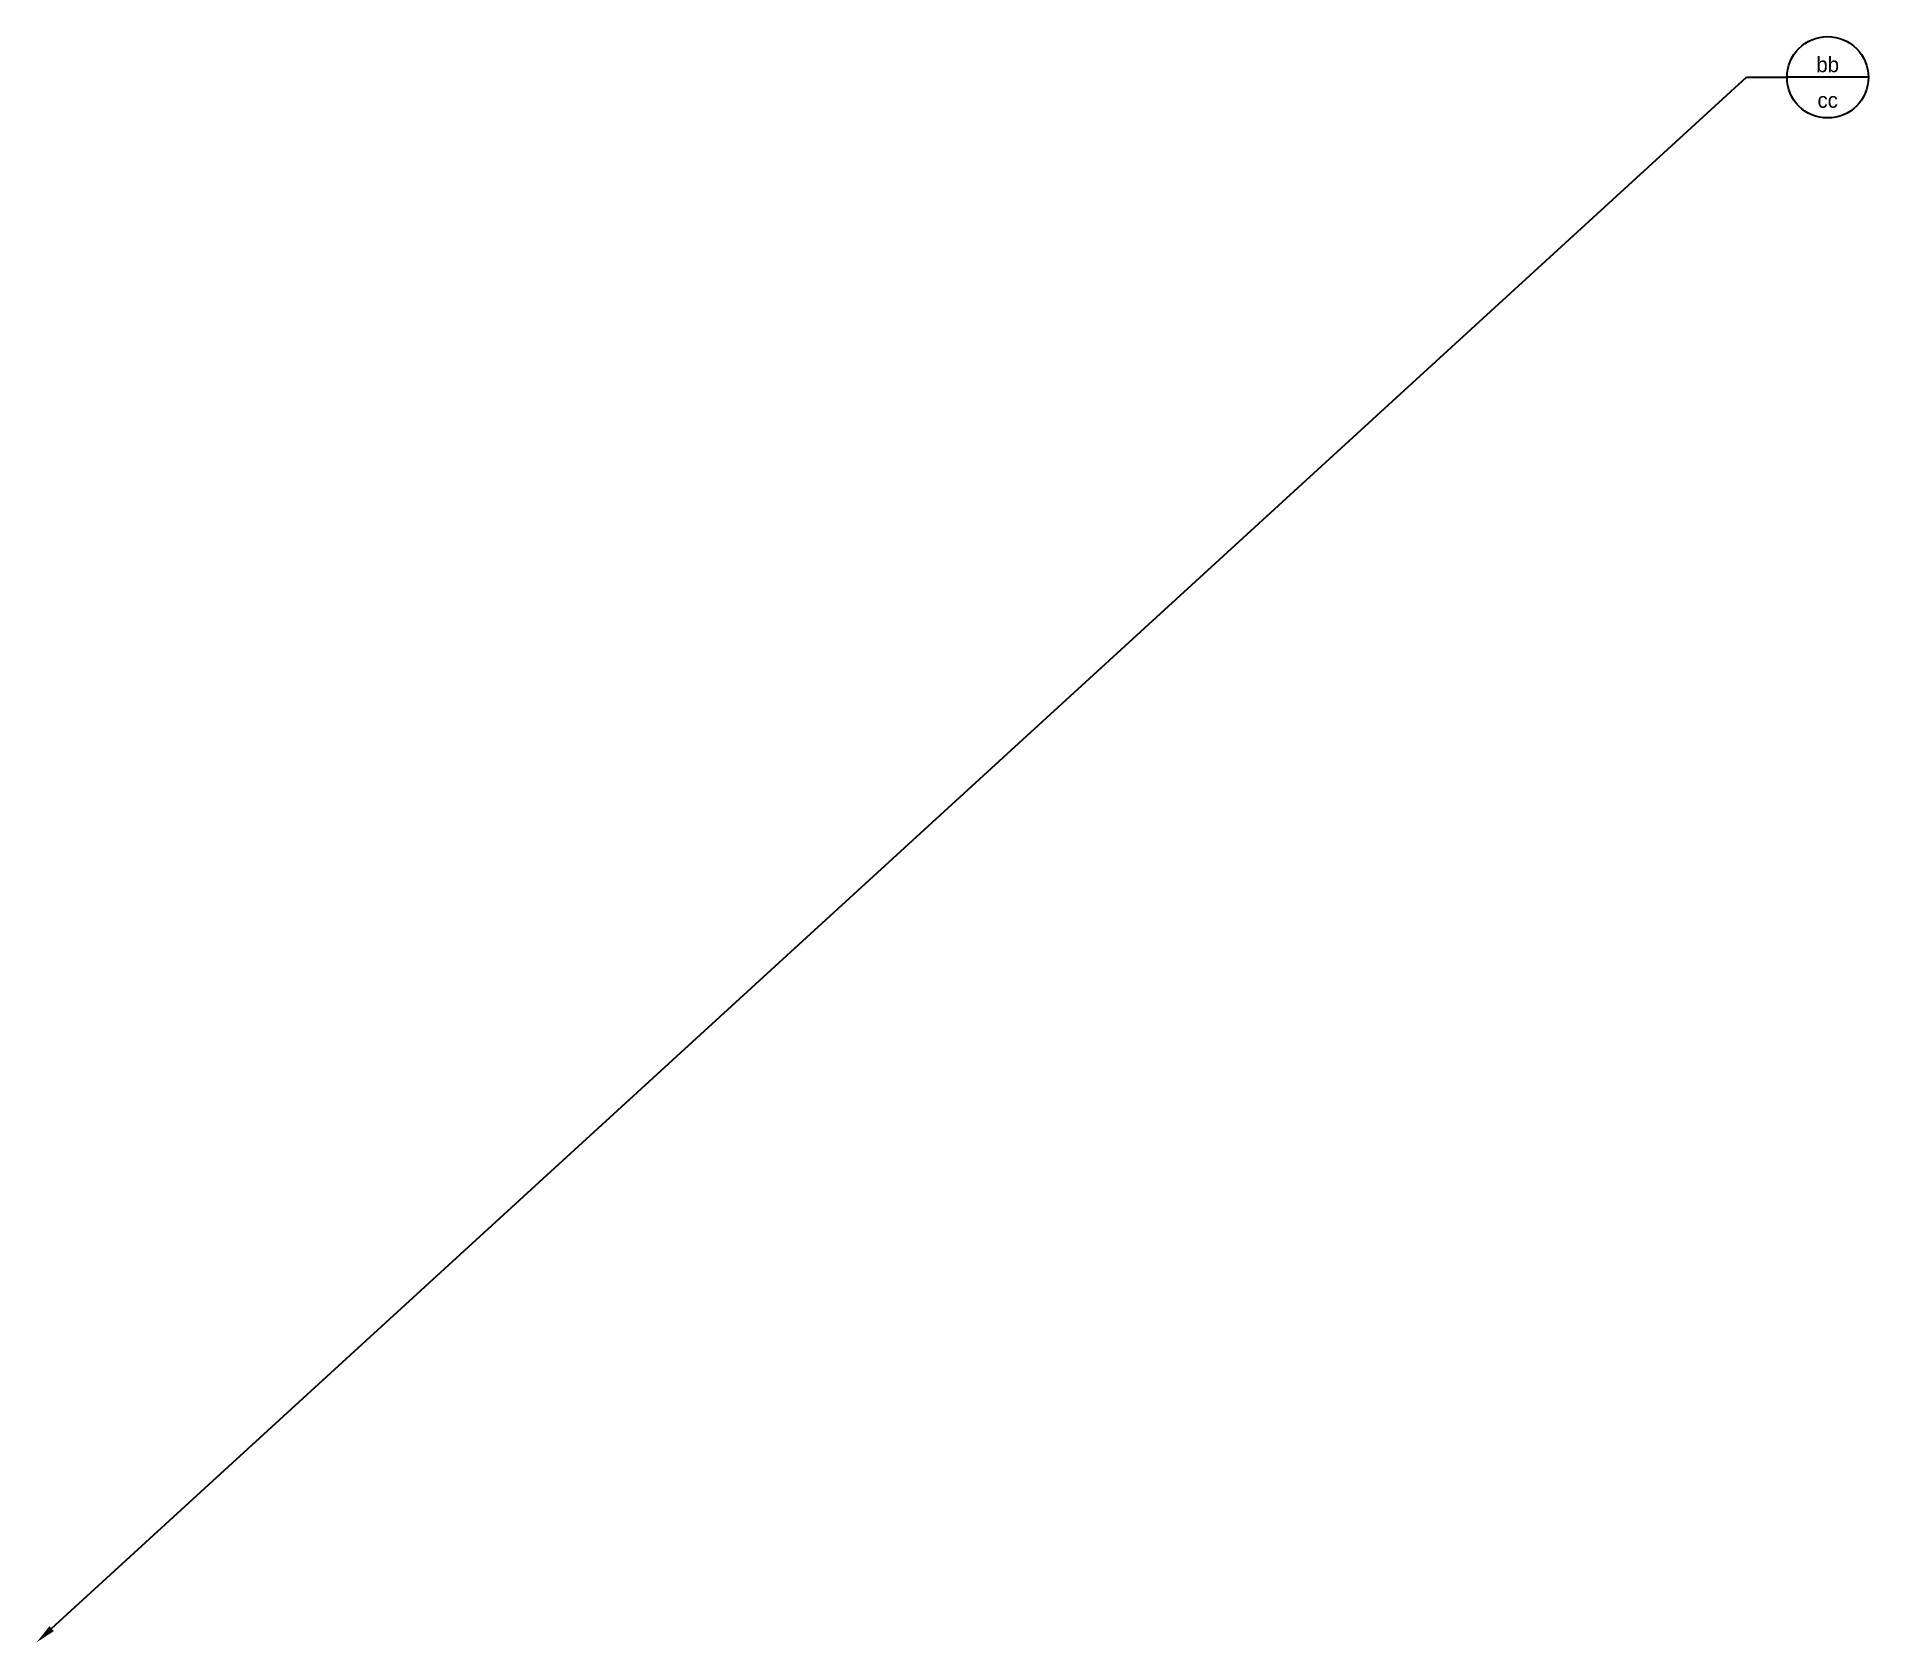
# Model space of a CAD drawing. Header units: millimetres. Extents: x 2018 to 2379, y 834 to 1150.
import ezdxf
from ezdxf import colors
from ezdxf.entities.mleader import LeaderData, LeaderLine
from ezdxf.enums import TextEntityAlignment as Align
from ezdxf.math import Vec2, Vec3

# ---------------------------------------------------------------- set-up
doc = ezdxf.new("R2010")
doc.units = ezdxf.units.MM

# ---------------------------------------------------------------- blocks, each defined once
blk = doc.blocks.new('_DetailCallout')
at = {"color": 0, "linetype": 'ByBlock', "lineweight": -2}
blk.add_line((8, 0), (-8, 0), dxfattribs=at)
blk.add_circle((0, 0), 8, dxfattribs=at)
at = {"color": 0}
for tag, p in [('VIEWNUMBER', (0, 1)), ('SHEETNUMBER', (0, -6))]:
    blk.add_attdef(tag, text='', height=3, dxfattribs=at).set_placement(p, align=Align.CENTER)

msp = doc.modelspace()

# ---------------------------------------------------------------- leaders
ml = msp.add_multileader_block('Standard')
ml.set_content('_DetailCallout', color=256)
ml.set_attribute('VIEWNUMBER', 'bb', width=0)
ml.set_attribute('SHEETNUMBER', 'cc', width=0)
ml.set_leader_properties()
ml.build(insert=Vec2(0, 0))
ctx = ml.context
ctx.base_point, ctx.plane_origin = Vec3(2362.51, 1141.76), Vec3(2018.16, 833.87)
notes = []
notes.append((ctx, [(0, (1, 1, 0), (2354.51, 1141.76), (1, 0), 8, [(0, [(2018.16, 833.87)], 0, [])])]))
ctx.block.insert = Vec3(2370.51, 1141.76)
for ctx, leaders in notes:
    for number, flags, end, landing, length, lines in leaders:
        leader = LeaderData()
        leader.index, (leader.has_last_leader_line, leader.has_dogleg_vector, leader.attachment_direction) = number, flags
        leader.last_leader_point, leader.dogleg_vector, leader.dogleg_length = Vec3(end), Vec3(landing), length
        for number, points, colour, breaks in lines:
            line = LeaderLine()
            line.index, line.vertices, line.color, line.breaks = number, Vec3.list(points), colors.encode_raw_color(colour), breaks
            leader.lines.append(line)
        ctx.leaders.append(leader)

doc.saveas('drawing.dxf')
